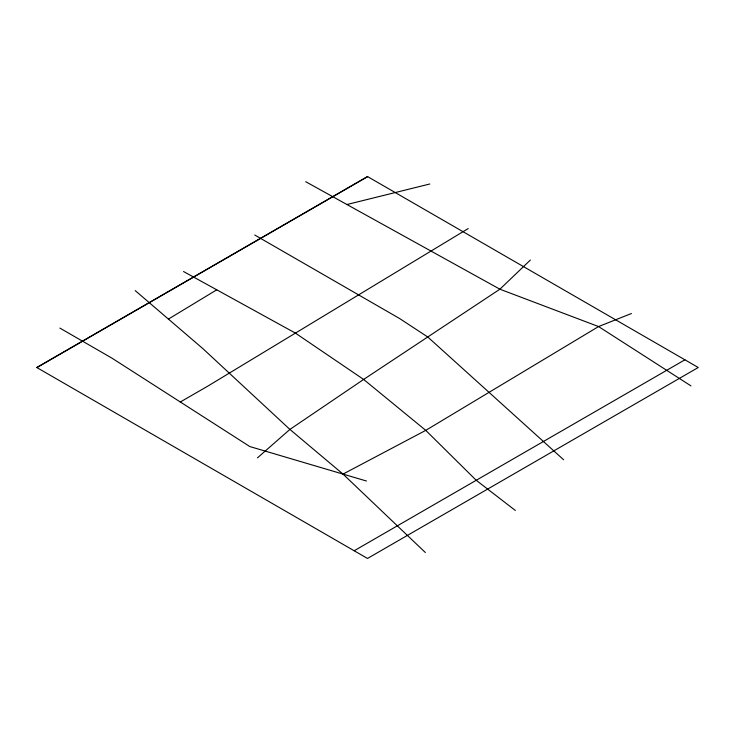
<?xml version="1.0" encoding="UTF-8"?>
<svg xmlns="http://www.w3.org/2000/svg" width="735" height="735" viewBox="0 0 735 735"><rect width="100%" height="100%" fill="white"/><g stroke="black" fill="none" stroke-linecap="round" stroke-linejoin="round"><path stroke-width="1.1" d="M530.358 260.052L499.901 289.204L363.641 379.444L289.902 429.424L257.434 457.887M168.425 319.082L216.761 289.81M468.213 228.557L207.61 386.242L180.323 401.99M36.906 367.592L367.656 176.63M354.169 550.763L684.919 359.801M135.203 290.601L202.933 348.675L289.902 429.424L343.015 474.093L425.758 430.37L598.556 326.56L631.429 313.514M346.929 204.523L429.8 183.989M366.443 481.021L249.817 446.549L111.959 358.156L59.857 328.076M183.52 271.518L295.387 333.093L363.641 379.444L425.758 430.37L476.234 480.286L515.354 510.467M305.705 181.701L499.901 289.204L598.556 326.56L690.964 385.893M254.751 235.025L399.748 318.613L427.752 336.988L563.626 459.752M343.015 474.093L425.354 552.518M367.5 176.547L36.75 367.5L367.5 558.453L698.25 367.5L367.5 176.547"/></g></svg>
